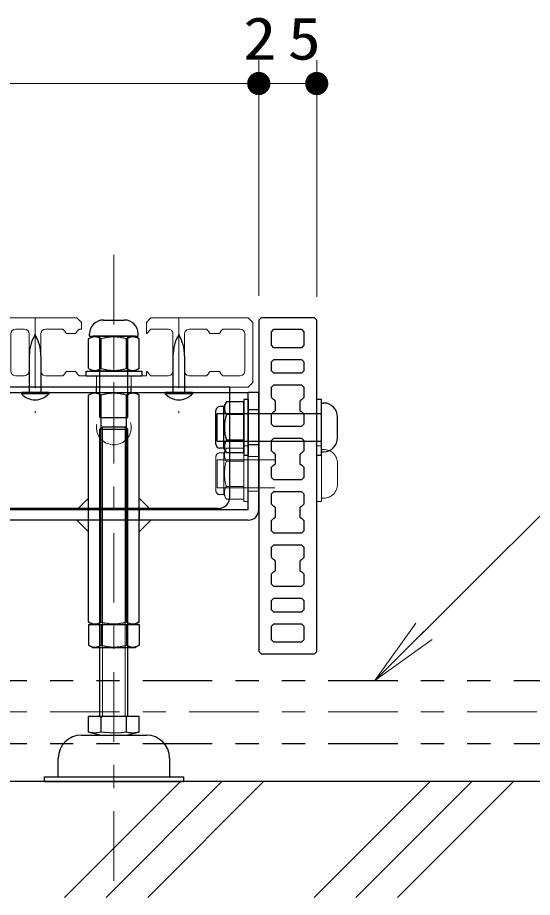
# Model space of a CAD drawing. Units: millimetres on the paper, with parts at other scales. Extents: x -385 to 15, y -594 to 267.
# Drawn here: x -62.09 to -39.88, y -99.58 to -61.64 of the extents above; entities that cross this region are included whole.
import ezdxf

# ---------------------------------------------------------------- set-up
doc = ezdxf.new("R2010")
doc.units = ezdxf.units.MM
for name, pattern in [('USER1', [4.5, 2.5, -2]), ('USER2', [6, 3, -1, 1, -1]), ('USER3', [8, 3, -1, 1, -1, 1, -1])]:
    doc.linetypes.add(name, pattern=pattern)
doc.layers.add('1_10', color=7, linetype='Continuous', lineweight=25)
doc.styles.add('ＭＳ ゴシック', font='')
doc.styles.get('ＭＳ ゴシック').set_extended_font_data('MS Gothic')

# ---------------------------------------------------------------- blocks, each defined once
blk = doc.blocks.new('filled_dot')
at = {"color": 0, "linetype": 'Continuous', "lineweight": -2, "const_width": 1.25}
blk.add_lwpolyline([(-0.625, 0, 1), (0.625, 0, 1)], format="xyb", close=True, dxfattribs=at)

msp = doc.modelspace()

# ---------------------------------------------------------------- linework, layer by layer
at = {"layer": '1_10', "lineweight": 13}
for p, q in [((-51.687, -73.634), (-51.687, -63.484)), ((-49.187, -73.684), (-49.187, -63.484)), ((-151.687, -64.484), (-51.687, -64.484)), ((-51.687, -64.484), (-49.187, -64.484)), ((-46.685, -90.224), (-44.91, -87.754)), ((-46.685, -90.224), (-44.558, -88.108)), ((-44.205, -88.463), (-46.685, -90.224)), ((-60.07, -99.584), (-55.07, -94.584)), ((-58.274, -99.584), (-53.274, -94.584)), ((-56.478, -99.584), (-51.478, -94.584)), ((-49.294, -99.584), (-44.294, -94.584)), ((-47.498, -99.584), (-42.498, -94.584)), ((-45.702, -99.584), (-40.702, -94.584))]:
    msp.add_line(p, q, dxfattribs=at)
at = {"layer": '1_10', "linetype": 'USER2', "lineweight": 13}
for p, q in [((-57.937, -98.87), (-57.937, -71.241)), ((-57.937, -80.367), (-57.937, -73.161)), ((-61.337, -74.621), (-61.337, -78.7)), ((-55.137, -74.621), (-55.137, -78.7)), ((-72.69, -91.584), (-30.687, -91.584))]:
    msp.add_line(p, q, dxfattribs=at)
at = {"layer": '1_10', "color": 40, "lineweight": 13}
for p, q in [((-63.787, -74.584), (-59.537, -74.584)), ((-59.337, -74.784), (-59.537, -74.584)), ((-56.337, -74.584), (-56.537, -74.784)), ((-56.337, -74.584), (-52.137, -74.584)), ((-52.137, -74.584), (-51.937, -74.784)), ((-59.437, -75.084), (-59.337, -75.084)), ((-59.337, -75.084), (-59.337, -74.784)), ((-56.537, -75.259), (-56.537, -74.784)), ((-51.937, -74.784), (-51.937, -77.384)), ((-56.512, -75.259), (-56.537, -75.259)), ((-56.512, -76.909), (-56.537, -76.909)), ((-56.537, -77.084), (-56.537, -76.909)), ((-56.512, -76.909), (-56.337, -77.084)), ((-59.437, -77.084), (-58.687, -77.084)), ((-58.687, -77.084), (-58.687, -77.584)), ((-56.537, -77.084), (-57.187, -77.084)), ((-57.187, -77.084), (-57.187, -77.584)), ((-52.137, -77.584), (-51.937, -77.384)), ((-58.687, -77.584), (-63.787, -77.584)), ((-52.137, -77.584), (-57.187, -77.584))]:
    msp.add_line(p, q, dxfattribs=at)
at = {"layer": '1_10'}
for p, q in [((-58.387, -74.684), (-57.487, -74.684)), ((-59.034, -75.497), (-58.837, -75.384)), ((-59.034, -76.77), (-59.034, -75.497)), ((-58.987, -75.384), (-58.987, -75.284)), ((-58.987, -75.384), (-56.887, -75.384)), ((-57.037, -75.384), (-58.837, -75.384)), ((-58.537, -78.884), (-58.537, -75.384)), ((-58.486, -76.77), (-58.486, -75.497)), ((-57.389, -76.77), (-57.389, -75.497)), ((-57.337, -78.884), (-57.337, -75.384)), ((-56.84, -75.497), (-57.037, -75.384)), ((-56.887, -75.384), (-56.887, -75.284)), ((-56.84, -76.77), (-56.84, -75.497)), ((-61.587, -76.247), (-61.587, -77.814)), ((-61.087, -76.247), (-61.087, -77.814)), ((-55.387, -76.247), (-55.387, -77.814)), ((-54.887, -76.247), (-54.887, -77.814)), ((-59.137, -77.084), (-59.137, -76.884)), ((-59.137, -76.884), (-56.737, -76.884)), ((-59.034, -76.77), (-58.837, -76.884)), ((-57.037, -76.884), (-58.837, -76.884)), ((-56.84, -76.77), (-57.037, -76.884)), ((-56.737, -76.884), (-56.737, -77.084)), ((-59.137, -77.084), (-56.737, -77.084)), ((-58.537, -77.584), (-101.687, -77.584)), ((-58.687, -77.814), (-58.687, -77.584)), ((-52.937, -77.584), (-57.337, -77.584)), ((-57.187, -77.814), (-57.187, -77.584)), ((-60.747, -77.814), (-61.927, -77.814)), ((-61.927, -77.814), (-61.927, -77.864)), ((-60.747, -77.864), (-61.927, -77.864)), ((-60.747, -77.814), (-60.747, -77.864)), ((-59.034, -77.927), (-58.837, -77.814)), ((-59.034, -87.7), (-59.034, -77.927)), ((-58.837, -77.814), (-57.037, -77.814)), ((-58.486, -87.7), (-58.486, -77.927)), ((-57.389, -87.7), (-57.389, -77.927)), ((-56.84, -77.927), (-57.037, -77.814)), ((-56.84, -87.7), (-56.84, -77.927)), ((-54.547, -77.814), (-55.727, -77.814)), ((-55.727, -77.814), (-55.727, -77.864)), ((-54.547, -77.864), (-55.727, -77.864)), ((-54.547, -77.814), (-54.547, -77.864)), ((-52.137, -78.114), (-52.337, -78.114)), ((-52.337, -78.114), (-52.337, -80.514)), ((-52.137, -82.864), (-52.137, -77.814)), ((-51.687, -77.814), (-52.137, -77.814)), ((-52.137, -78.114), (-52.137, -80.514)), ((-51.687, -82.864), (-51.687, -77.814)), ((-48.987, -78.114), (-49.187, -78.114)), ((-49.187, -80.514), (-49.187, -78.114)), ((-48.987, -80.514), (-48.987, -78.114)), ((-53.197, -78.414), (-53.367, -78.414)), ((-53.083, -78.217), (-53.197, -78.414)), ((-53.197, -80.214), (-53.197, -78.414)), ((-52.337, -78.217), (-53.083, -78.217)), ((-52.337, -80.411), (-52.337, -78.217)), ((-48.987, -78.264), (-48.887, -78.264)), ((-48.987, -80.364), (-48.987, -78.264)), ((-58.537, -78.884), (-57.337, -78.884)), ((-53.537, -80.044), (-53.537, -78.584)), ((-53.487, -79.914), (-53.487, -78.714)), ((-53.487, -78.714), (-48.987, -78.714)), ((-52.337, -78.765), (-53.083, -78.765)), ((-51.687, -78.564), (-52.137, -78.564)), ((-48.287, -79.764), (-48.287, -78.864)), ((-53.487, -79.914), (-48.987, -79.914)), ((-52.337, -79.862), (-53.083, -79.862)), ((-53.197, -80.214), (-53.367, -80.214)), ((-53.083, -80.411), (-53.197, -80.214)), ((-52.337, -80.411), (-53.083, -80.411)), ((-51.687, -80.064), (-52.137, -80.064)), ((-48.987, -80.364), (-48.887, -80.364)), ((-52.337, -80.514), (-52.137, -80.514)), ((-49.187, -80.514), (-48.987, -80.514)), ((-59.034, -82.364), (-59.534, -82.864)), ((-56.84, -82.364), (-56.34, -82.864)), ((-52.137, -82.864), (-62.687, -82.864)), ((-59.037, -83.314), (-59.037, -82.864)), ((-56.837, -83.314), (-56.837, -82.864)), ((-52.137, -83.314), (-62.687, -83.314)), ((-59.034, -83.814), (-59.534, -83.314)), ((-56.84, -83.814), (-56.34, -83.314)), ((-59.034, -87.7), (-58.837, -87.814)), ((-59.034, -87.814), (-59.034, -88.7)), ((-59.034, -87.814), (-56.84, -87.814)), ((-58.837, -87.814), (-57.037, -87.814)), ((-58.486, -87.814), (-58.486, -88.7)), ((-57.389, -87.814), (-57.389, -88.7)), ((-56.84, -87.7), (-57.037, -87.814)), ((-56.84, -87.814), (-56.84, -88.7)), ((-59.034, -88.7), (-58.837, -88.814)), ((-56.84, -88.7), (-57.037, -88.814)), ((-57.037, -88.814), (-58.837, -88.814)), ((-30.687, -94.584), (-170.507, -94.584))]:
    msp.add_line(p, q, dxfattribs=at)
at = {"layer": '1_10', "color": 40}
for p, q in [((-51.587, -74.584), (-51.687, -74.684)), ((-51.687, -74.684), (-51.687, -88.983)), ((-49.287, -74.584), (-51.587, -74.584)), ((-49.187, -74.684), (-49.287, -74.584)), ((-49.187, -88.983), (-49.187, -74.684)), ((-51.687, -88.983), (-51.587, -89.083)), ((-51.587, -89.083), (-49.287, -89.083)), ((-49.287, -89.083), (-49.187, -88.983))]:
    msp.add_line(p, q, dxfattribs=at)
at = {"layer": '1_10', "color": 190}
for p, q in [((-52.937, -77.584), (-150.437, -77.584)), ((-52.937, -82.314), (-52.937, -77.584)), ((-150.437, -77.814), (-52.937, -77.814)), ((-53.437, -82.814), (-63.237, -82.814))]:
    msp.add_line(p, q, dxfattribs=at)
at = {"layer": '1_10', "color": 60}
msp.add_line((-151.237, -77.814), (-52.137, -77.814), dxfattribs=at)
at = {"layer": '1_10', "color": 190, "linetype": 'USER1', "lineweight": 13}
msp.add_line((-52.937, -77.814), (-150.437, -77.814), dxfattribs=at)
at = {"layer": '1_10', "color": 4}
for p, q in [((-58.537, -79.391), (-58.43, -79.284)), ((-58.43, -79.284), (-57.445, -79.284)), ((-57.445, -79.284), (-57.337, -79.391)), ((-58.537, -79.391), (-57.337, -79.391)), ((-58.537, -91.784), (-58.537, -79.391)), ((-57.337, -91.784), (-57.337, -79.391)), ((-59.034, -92.46), (-59.034, -91.784)), ((-56.84, -91.784), (-59.034, -91.784)), ((-58.537, -91.784), (-58.43, -91.784)), ((-58.486, -92.46), (-58.486, -91.784)), ((-57.337, -91.784), (-57.445, -91.784)), ((-57.389, -92.46), (-57.389, -91.784)), ((-56.84, -92.46), (-56.84, -91.784)), ((-58.537, -92.584), (-59.034, -92.46)), ((-56.84, -92.46), (-57.337, -92.584)), ((-59.337, -92.584), (-56.537, -92.584)), ((-60.337, -94.384), (-60.337, -93.584)), ((-55.537, -93.584), (-55.537, -94.384)), ((-60.937, -94.384), (-54.937, -94.384)), ((-60.937, -94.584), (-60.937, -94.384)), ((-54.937, -94.384), (-54.937, -94.584)), ((-60.937, -94.584), (-54.937, -94.584))]:
    msp.add_line(p, q, dxfattribs=at)
at = {"layer": '1_10', "color": 4, "lineweight": 13}
for p, q in [((-58.43, -91.784), (-58.43, -79.284)), ((-57.445, -91.784), (-57.445, -79.284))]:
    msp.add_line(p, q, dxfattribs=at)
at = {"layer": '1_10', "linetype": 'USER1', "lineweight": 13}
for p, q in [((-53.197, -80.414), (-53.367, -80.414)), ((-53.083, -80.217), (-53.197, -80.414)), ((-53.197, -82.214), (-53.197, -80.414)), ((-52.337, -80.217), (-53.083, -80.217)), ((-52.137, -80.114), (-52.337, -80.114)), ((-52.337, -82.514), (-52.337, -80.114)), ((-52.137, -80.114), (-52.137, -82.514)), ((-48.987, -80.114), (-49.187, -80.114)), ((-49.187, -82.514), (-49.187, -80.114)), ((-48.987, -82.514), (-48.987, -80.114)), ((-48.987, -80.239), (-48.987, -82.389)), ((-48.987, -80.264), (-48.887, -80.264)), ((-48.987, -80.264), (-48.987, -82.364)), ((-53.537, -82.044), (-53.537, -80.584)), ((-53.487, -81.914), (-53.487, -80.714)), ((-53.487, -80.714), (-48.987, -80.714)), ((-52.337, -80.765), (-53.083, -80.765)), ((-51.687, -80.564), (-52.137, -80.564)), ((-48.287, -81.764), (-48.287, -80.864)), ((-53.487, -81.914), (-48.987, -81.914)), ((-52.337, -81.862), (-53.083, -81.862)), ((-53.197, -82.214), (-53.367, -82.214)), ((-53.083, -82.411), (-53.197, -82.214)), ((-51.687, -82.064), (-52.137, -82.064)), ((-52.337, -82.411), (-53.083, -82.411)), ((-52.337, -82.514), (-52.137, -82.514)), ((-49.187, -82.514), (-48.987, -82.514)), ((-48.987, -82.364), (-48.887, -82.364))]:
    msp.add_line(p, q, dxfattribs=at)
at = {"layer": '1_10', "linetype": 'USER3'}
for p, q in [((-72.69, -90.224), (-30.687, -90.224)), ((-72.69, -92.944), (-30.687, -92.944))]:
    msp.add_line(p, q, dxfattribs=at)
at = {"layer": '1_10', "color": 40, "lineweight": 13}
for points in [[(-61.787, -75.084), (-62.187, -75.084), (-62.264, -75.099), (-62.329, -75.142), (-62.372, -75.207), (-62.387, -75.284), (-62.387, -76.884), (-62.36, -76.984), (-62.287, -77.057), (-62.187, -77.084), (-61.787, -77.084), (-61.711, -77.068), (-61.646, -77.025), (-61.602, -76.96), (-61.587, -76.884), (-61.587, -75.284), (-61.602, -75.207), (-61.646, -75.142), (-61.711, -75.099)], [(-53.787, -75.259), (-53.837, -75.209), (-53.837, -75.184), (-53.937, -75.084), (-54.687, -75.084), (-54.787, -75.11), (-54.86, -75.184), (-54.887, -75.284), (-54.887, -76.884), (-54.86, -76.984), (-54.787, -77.057), (-54.687, -77.084), (-53.937, -77.084), (-53.837, -76.984), (-53.837, -76.959), (-53.787, -76.909), (-53.387, -76.909), (-53.337, -76.959), (-53.337, -76.984), (-53.237, -77.084), (-52.487, -77.084), (-52.387, -77.057), (-52.314, -76.984), (-52.287, -76.884), (-52.287, -75.284), (-52.302, -75.207), (-52.346, -75.142), (-52.411, -75.099), (-52.487, -75.084), (-53.237, -75.084), (-53.337, -75.184), (-53.337, -75.209), (-53.387, -75.259)]]:
    msp.add_lwpolyline(points, close=True, dxfattribs=at)
for points in [[(-59.437, -75.084), (-59.537, -75.184), (-59.537, -75.209), (-59.587, -75.259), (-59.987, -75.259), (-60.037, -75.209), (-60.037, -75.184), (-60.137, -75.084), (-60.887, -75.084), (-60.964, -75.099), (-61.029, -75.142), (-61.072, -75.207), (-61.087, -75.284), (-61.087, -76.884)], [(-56.337, -77.084), (-55.587, -77.084), (-55.487, -77.057), (-55.414, -76.984), (-55.387, -76.884), (-55.387, -75.284), (-55.39, -75.249), (-55.399, -75.215), (-55.414, -75.184), (-55.434, -75.155), (-55.459, -75.13), (-55.487, -75.11), (-55.519, -75.096), (-55.552, -75.087), (-55.587, -75.084), (-56.337, -75.084), (-56.512, -75.259)], [(-61.087, -76.884), (-61.06, -76.984), (-60.987, -77.057), (-60.887, -77.084), (-60.137, -77.084), (-60.037, -76.984), (-60.037, -76.959), (-59.987, -76.909), (-59.587, -76.909), (-59.537, -76.959), (-59.537, -76.984), (-59.437, -77.084)]]:
    msp.add_lwpolyline(points, dxfattribs=at)
at = {"layer": '1_10', "color": 40}
for points in [[(-49.737, -75.775), (-49.837, -75.882), (-51.037, -75.882), (-51.137, -75.775), (-51.137, -75.189), (-51.037, -75.082), (-49.837, -75.082), (-49.737, -75.189)], [(-51.037, -76.382), (-49.837, -76.382), (-49.737, -76.482), (-49.737, -76.882), (-49.837, -76.982), (-51.037, -76.982), (-51.137, -76.882), (-51.137, -76.482)], [(-50.962, -78.182), (-51.012, -78.132), (-51.037, -78.132), (-51.137, -78.032), (-51.137, -77.582), (-51.037, -77.482), (-49.837, -77.482), (-49.737, -77.582), (-49.737, -78.032), (-49.837, -78.132), (-49.862, -78.132), (-49.912, -78.182), (-49.912, -78.582), (-49.862, -78.632), (-49.837, -78.632), (-49.737, -78.732), (-49.737, -79.182), (-49.837, -79.282), (-51.037, -79.282), (-51.137, -79.182), (-51.137, -78.732), (-51.037, -78.632), (-51.012, -78.632), (-50.962, -78.582)], [(-51.137, -81.032), (-51.037, -80.932), (-51.012, -80.932), (-50.962, -80.882), (-50.962, -80.482), (-51.012, -80.432), (-51.037, -80.432), (-51.137, -80.332), (-51.137, -79.882), (-51.037, -79.782), (-49.837, -79.782), (-49.737, -79.882), (-49.737, -80.332), (-49.837, -80.432), (-49.862, -80.432), (-49.912, -80.482), (-49.912, -80.882), (-49.862, -80.932), (-49.837, -80.932), (-49.737, -81.032), (-49.737, -81.482), (-49.837, -81.582), (-51.037, -81.582), (-51.137, -81.482)], [(-51.037, -82.082), (-49.837, -82.082), (-49.737, -82.182), (-49.737, -82.632), (-49.837, -82.732), (-49.862, -82.732), (-49.912, -82.782), (-49.912, -83.182), (-49.862, -83.232), (-49.837, -83.232), (-49.737, -83.332), (-49.737, -83.782), (-49.837, -83.882), (-51.037, -83.882), (-51.137, -83.782), (-51.137, -83.332), (-51.037, -83.232), (-51.012, -83.232), (-50.962, -83.182), (-50.962, -82.782), (-51.012, -82.732), (-51.037, -82.732), (-51.137, -82.632), (-51.137, -82.182)], [(-49.837, -85.032), (-49.862, -85.032), (-49.912, -85.082), (-49.912, -85.482), (-49.862, -85.532), (-49.837, -85.532), (-49.737, -85.632), (-49.737, -86.082), (-49.837, -86.182), (-51.037, -86.182), (-51.137, -86.082), (-51.137, -85.632), (-51.037, -85.532), (-51.012, -85.532), (-50.962, -85.482), (-50.962, -85.082), (-51.012, -85.032), (-51.037, -85.032), (-51.137, -84.932), (-51.137, -84.482), (-51.037, -84.382), (-49.837, -84.382), (-49.737, -84.482), (-49.737, -84.932)], [(-49.737, -87.183), (-49.837, -87.283), (-51.037, -87.283), (-51.137, -87.183), (-51.137, -86.782), (-51.037, -86.682), (-49.837, -86.682), (-49.737, -86.782)], [(-51.037, -87.783), (-49.837, -87.783), (-49.737, -87.889), (-49.737, -88.476), (-49.837, -88.583), (-51.037, -88.583), (-51.137, -88.476), (-51.137, -87.889)]]:
    msp.add_lwpolyline(points, close=True, dxfattribs=at)
at = {"layer": '1_10', "lineweight": 13}
msp.add_lwpolyline([(-46.685, -90.224), (-38.831, -82.413), (-1.905, -82.413)], dxfattribs=at)
at = {"layer": '1_10', "color": 4}
for points in [[(-58.486, -92.46), (-58.576, -92.479), (-58.667, -92.492), (-58.758, -92.496), (-58.85, -92.492), (-58.942, -92.48), (-59.034, -92.46)], [(-57.389, -92.46), (-57.626, -92.484), (-57.863, -92.496), (-58.105, -92.493), (-58.345, -92.476), (-58.486, -92.46)], [(-56.84, -92.46), (-56.931, -92.479), (-57.021, -92.492), (-57.112, -92.496), (-57.205, -92.492), (-57.297, -92.48), (-57.389, -92.46)]]:
    msp.add_lwpolyline(points, dxfattribs=at)
at = {"layer": '1_10', "color": 60, "linetype": 'USER1', "lineweight": 13}
msp.add_circle((-57.937, -79.314), 0.75, dxfattribs=at)
at = {"layer": '1_10'}
for centre, radius, start, end in [((-58.387, -75.284), 0.6, 90, 180), ((-57.487, -75.284), 0.6, 0, 90), ((-59.785, -76.229), 1.802, 149.4587, 180), ((-62.889, -76.229), 1.802, 0, 30.5413), ((-58.76, -75.898), 0.486, 55.6159, 124.3841), ((-57.937, -77.228), 1.815, 72.4121, 107.5879), ((-57.114, -75.898), 0.486, 55.6159, 124.3841), ((-53.585, -76.229), 1.802, 149.4587, 180), ((-56.689, -76.229), 1.802, 0, 30.5413), ((-58.76, -76.369), 0.486, 235.6159, 304.3841), ((-57.937, -75.04), 1.815, 252.4121, 287.5879), ((-57.114, -76.369), 0.486, 235.6159, 304.3841), ((-61.337, -77.324), 0.799, 222.4359, 317.5641), ((-58.76, -78.328), 0.486, 55.6159, 124.3841), ((-57.937, -79.658), 1.815, 72.4121, 107.5879), ((-57.114, -78.328), 0.486, 55.6159, 124.3841), ((-55.137, -77.324), 0.799, 222.4359, 317.5641), ((-53.367, -78.584), 0.17, 90, 180), ((-52.683, -78.491), 0.486, 145.6159, 214.3841), ((-48.887, -78.864), 0.6, 0, 90), ((-51.353, -79.314), 1.815, 162.4121, 197.5879), ((-53.367, -80.044), 0.17, 180, 270), ((-52.683, -80.136), 0.486, 145.6159, 214.3841), ((-48.887, -79.764), 0.6, 270, 0), ((-52.137, -82.864), 0.45, 270, 0), ((-58.76, -87.299), 0.486, 235.6159, 304.3841), ((-57.937, -85.97), 1.815, 252.4121, 287.5879), ((-57.114, -87.299), 0.486, 235.6159, 304.3841), ((-58.76, -88.299), 0.486, 235.6159, 304.3841), ((-57.937, -86.97), 1.815, 252.4121, 287.5879), ((-57.114, -88.299), 0.486, 235.6159, 304.3841)]:
    msp.add_arc(centre, radius, start, end, dxfattribs=at)
at = {"layer": '1_10', "linetype": 'USER1', "lineweight": 13}
for centre, radius, start, end in [((-53.367, -80.584), 0.17, 90, 180), ((-52.683, -80.491), 0.486, 145.6159, 214.3841), ((-48.887, -80.864), 0.6, 0, 90), ((-51.353, -81.314), 1.815, 162.4121, 197.5879), ((-52.683, -82.136), 0.486, 145.6159, 214.3841), ((-48.887, -81.764), 0.6, 270, 0), ((-53.367, -82.044), 0.17, 180, 270)]:
    msp.add_arc(centre, radius, start, end, dxfattribs=at)
at = {"layer": '1_10', "color": 190}
msp.add_arc((-53.437, -82.314), 0.5, 270, 0, dxfattribs=at)
at = {"layer": '1_10', "color": 4}
for centre, start, end in [((-59.337, -93.584), 90, 180), ((-56.537, -93.584), 0, 90)]:
    msp.add_arc(centre, 1, start, end, dxfattribs=at)

# ---------------------------------------------------------------- block references
at = {"layer": '1_10', "lineweight": 13, "xscale": 0.4, "yscale": 0.4, "rotation": 180}
for p in [(-51.687, -64.484), (-49.187, -64.484)]:
    msp.add_blockref('filled_dot', p, dxfattribs=at)
at = {"layer": '1_10', "lineweight": 13, "xscale": 0.4, "yscale": 0.4}
msp.add_blockref('filled_dot', (-51.687, -64.484), dxfattribs=at)

# ---------------------------------------------------------------- texts
at = {"layer": '1_10', "insert": (-50.437, -63.484), "char_height": 1.833, "attachment_point": 8, "style": 'ＭＳ ゴシック'}
msp.add_mtext('\\T1.34;\\W1.15;25', dxfattribs=at)

doc.saveas('drawing.dxf')
